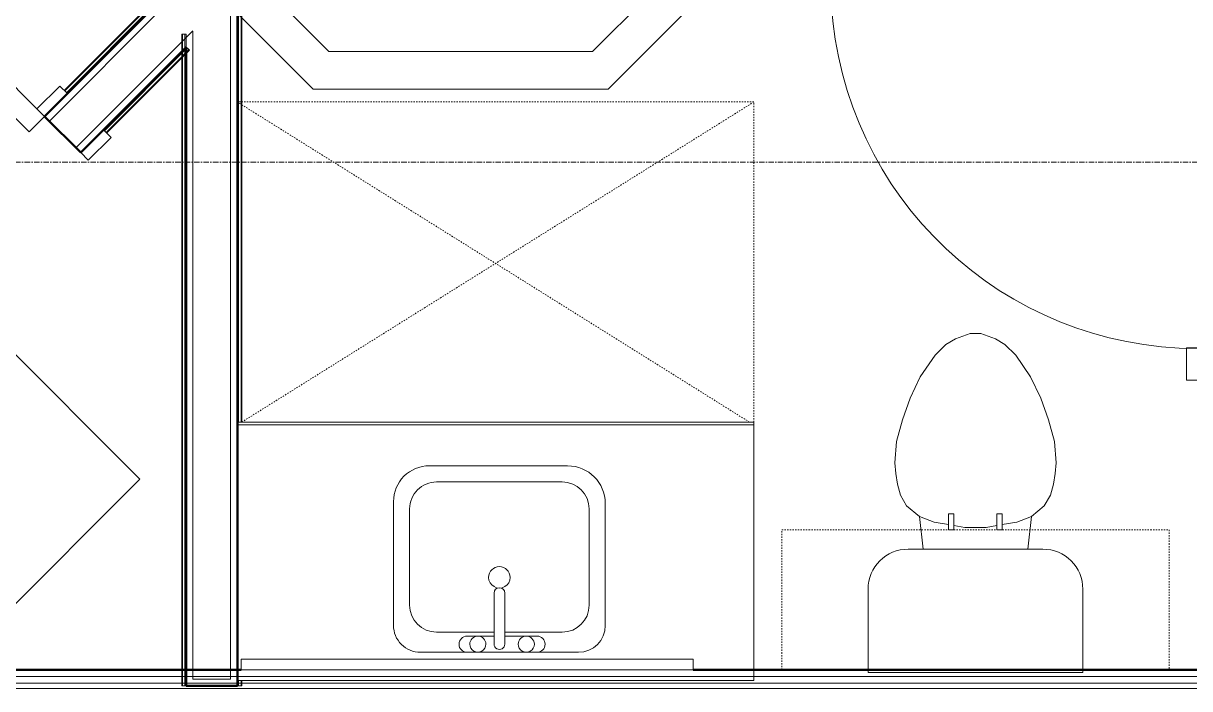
# Model space of a CAD drawing. Header units: inches. Extents: x -4218 to -1830, y 9756 to 12426.
# Drawn here: x -2403.9 to -2295.6, y 10418.3 to 10480.1 of the extents above; entities that cross this region are included whole.
import ezdxf

# ---------------------------------------------------------------- set-up
doc = ezdxf.new("R2010")
doc.units = ezdxf.units.IN
doc.header["$MEASUREMENT"] = 0
doc.linetypes.add('Dash', pattern=[0.25, 0.125, -0.125])
doc.linetypes.add('Grid Line 1_2_', pattern=[0.875, 0.5, -0.125, 0.125, -0.125])
for name, color, linetype, lineweight in [('0-1', 7, 'Continuous', 5), ('0-2', 252, 'Continuous', 9), ('A-DOOR-1', 7, 'Continuous', 9), ('A-DOOR-2', 50, 'Continuous', 20), ('A-DOOR-FRAM-1', 50, 'Continuous', 20), ('A-GENM-HDLN-1', 7, 'Dash', 9), ('A-GENM-HDLN-2', 252, 'Dash', 9), ('A-GENM-HDLN-5', 253, 'Dash', 9), ('A-WALL-1', 250, 'Continuous', 50), ('A-WALL-2', 10, 'Continuous', 13), ('A-WALL-3', 253, 'Continuous', 9), ('A-WALL-4', 254, 'Continuous', 9), ('A-WALL-5', 252, 'Continuous', 9), ('A-WALL-6', 7, 'Continuous', 9), ('A-WALL-8', 113, 'Continuous', 9), ('I-WALL-1', 250, 'Continuous', 50), ('I-WALL-3', 253, 'Continuous', 9), ('I-WALL-4', 252, 'Continuous', 9), ('P-SANR-FIXT-1', 7, 'Continuous', 9), ('P-SANR-FIXT-2', 252, 'Continuous', 9), ('Q-CASE-1', 253, 'Continuous', 9), ('Q-CASE-2', 252, 'Continuous', 9), ('Q-CASE-3', 7, 'Continuous', 9), ('Q-CASE-5', 254, 'Continuous', 9), ('Q-CASE-6', 7, 'Dash', 9), ('S-GRID-1', 1, 'Grid Line 1_2_', 9)]:
    doc.layers.add(name, color=color, linetype=linetype, lineweight=lineweight)

# ---------------------------------------------------------------- blocks, each defined once
blk = doc.blocks.new('Stacked Washer and Dryer - 26_x25_ - Private-1352637-BACKGROUND - 1ST FLOOR')
at = {"layer": 'P-SANR-FIXT-1'}
for p, q in [((0, 12.5), (26, 12.5)), ((0, 12.5), (0, -12.5)), ((16.90625, 12.5), (16.90625, -12.5)), ((26, 12.5), (26, -12.5)), ((16.90625, 8.75), (22.09375, 8.75)), ((22.09375, 8.75), (22.09375, -8.75)), ((22.09375, -8.75), (16.90625, -8.75)), ((26, -12.5), (0, -12.5))]:
    blk.add_line(p, q, dxfattribs=at)
blk = doc.blocks.new('Basic Wall _ INT - W4BØF - _5_8 GYP - 2X4 WOOD_BATT_ - 5_8 GYP_ - ___-2695107-BACKGROUND - 1ST FLOOR')
at = {"layer": 'A-WALL-3'}
for p, q in [((-2388.8, 10477.87), (-2388.81, 10477.89)), ((-2388.79, 10477.41), (-2388.56, 10477.64)), ((-2388.61, 10477.68), (-2388.67, 10477.74)), ((-2388.52, 10477.6), (-2388.56, 10477.64)), ((-2389.23, 10476.98), (-2389.11, 10477.09)), ((-2389.11, 10477.1), (-2389.02, 10477.19)), ((-2389.02, 10477.19), (-2388.96, 10477.25)), ((-2396.5, 10470.21), (-2398.62, 10468.09)), ((-2432.56, 10434.14), (-2434.68, 10432.02)), ((-2441.84, 10424.86), (-2442.99, 10423.71)), ((-2442.74, 10423.47), (-2441.59, 10424.62)), ((-2442.96, 10423.68), (-2442.99, 10423.71)), ((-2442.9, 10423.63), (-2442.96, 10423.68)), ((-2442.7, 10423.42), (-2442.9, 10423.63))]:
    blk.add_line(p, q, dxfattribs=at)
at = {"layer": 'A-WALL-4'}
for p, q in [((-2442.99, 10423.71), (-2442.97, 10423.7)), ((-2442.84, 10423.57), (-2442.78, 10423.51)), ((-2442.74, 10423.47), (-2442.7, 10423.42))]:
    blk.add_line(p, q, dxfattribs=at)
at = {"layer": 'A-WALL-5'}
for p, q in [((-2388.81, 10477.89), (-2396.5, 10470.21)), ((-2388.81, 10477.89), (-2388.78, 10477.86)), ((-2388.81, 10477.72), (-2388.72, 10477.8)), ((-2388.79, 10477.33), (-2388.52, 10477.6)), ((-2388.78, 10477.86), (-2388.77, 10477.84)), ((-2388.77, 10477.84), (-2388.72, 10477.8)), ((-2388.72, 10477.8), (-2388.52, 10477.6)), ((-2396.25, 10469.96), (-2389.23, 10476.98)), ((-2389.23, 10476.89), (-2389.11, 10477.01)), ((-2389.11, 10477.01), (-2389.02, 10477.1)), ((-2389.02, 10477.1), (-2388.96, 10477.16)), ((-2434.68, 10432.02), (-2441.84, 10424.86)), ((-2441.59, 10424.62), (-2434.43, 10431.77)), ((-2442.9, 10423.63), (-2441.75, 10424.78)), ((-2442.7, 10423.42), (-2441.55, 10424.57))]:
    blk.add_line(p, q, dxfattribs=at)
at = {"layer": 'A-WALL-6'}
for p, q in [((-2396.41, 10470.12), (-2388.81, 10477.72)), ((-2396.2, 10469.91), (-2389.23, 10476.89)), ((-2441.75, 10424.78), (-2434.59, 10431.93)), ((-2441.55, 10424.57), (-2434.39, 10431.73))]:
    blk.add_line(p, q, dxfattribs=at)
blk = doc.blocks.new('Basic Wall _ INT - W4BØF - _5_8 GYP - 2X4 WOOD_BATT_ - 5_8 GYP_ - ___-2695106-BACKGROUND - 1ST FLOOR')
at = {"layer": 'A-WALL-3'}
for p, q in [((-2392.07, 10481.84), (-2392.16, 10481.84)), ((-2391.87, 10481.84), (-2392.07, 10481.84)), ((-2391.78, 10481.84), (-2391.86, 10481.84)), ((-2391.58, 10481.84), (-2391.61, 10481.84)), ((-2399.85, 10473.57), (-2401.98, 10471.44)), ((-2435.92, 10437.5), (-2438.01, 10435.41)), ((-2446.39, 10427.52), (-2445.45, 10428.47)), ((-2445.2, 10428.22), (-2446.35, 10427.07)), ((-2446.43, 10427.16), (-2446.64, 10427.37)), ((-2446.59, 10427.32), (-2446.39, 10427.52)), ((-2446.38, 10427.1), (-2446.43, 10427.16)), ((-2446.35, 10427.07), (-2446.38, 10427.1))]:
    blk.add_line(p, q, dxfattribs=at)
at = {"layer": 'A-WALL-4'}
for p, q in [((-2446.64, 10427.37), (-2446.59, 10427.32)), ((-2446.55, 10427.28), (-2446.49, 10427.22)), ((-2446.41, 10427.14), (-2446.35, 10427.07))]:
    blk.add_line(p, q, dxfattribs=at)
at = {"layer": 'A-WALL-5'}
for p, q in [((-2400.1, 10473.81), (-2392.07, 10481.84)), ((-2391.58, 10481.84), (-2399.85, 10473.57)), ((-2445.45, 10428.47), (-2438.29, 10435.63)), ((-2438.04, 10435.38), (-2445.2, 10428.22)), ((-2446.64, 10427.37), (-2445.49, 10428.52)), ((-2445.29, 10428.31), (-2446.43, 10427.16))]:
    blk.add_line(p, q, dxfattribs=at)
at = {"layer": 'A-WALL-6'}
for p, q in [((-2400.15, 10473.86), (-2392.16, 10481.84)), ((-2391.76, 10481.84), (-2399.94, 10473.65)), ((-2445.49, 10428.52), (-2438.33, 10435.67)), ((-2438.13, 10435.47), (-2445.29, 10428.31))]:
    blk.add_line(p, q, dxfattribs=at)
at = {"layer": 'A-WALL-6', "flags": 128}
for points in [[(-2392.16, 10481.84), (-2391.99, 10481.84), (-2391.86, 10481.84), (-2391.78, 10481.84), (-2391.76, 10481.84)], [(-2391.76, 10481.84), (-2391.75, 10481.84), (-2391.74, 10481.84), (-2391.72, 10481.84), (-2391.7, 10481.84), (-2391.67, 10481.84), (-2391.64, 10481.84)]]:
    blk.add_lwpolyline(points, dxfattribs=at)
blk = doc.blocks.new('SWING - DOUBLE - FLUSH - 4-0 x 6-8 - DUMMY-3207495-BACKGROUND - 1ST FLOOR')
at = {"layer": 'A-DOOR-1'}
for p, q in [((-27, 2.375), (-27, 3.375)), ((-27, 3.375), (-24, 3.375)), ((-24, 3.375), (-24, 2.375)), ((24, 2.375), (24, 3.375)), ((24, 3.375), (27, 3.375)), ((27, 3.375), (27, 2.375)), ((-24, 2.375), (-27, 2.375)), ((27, 2.375), (24, 2.375)), ((-27, -2.375), (-24, -2.375)), ((-27, -3.375), (-27, -2.375)), ((-24, -2.375), (-24, -3.375)), ((24, -2.375), (27, -2.375)), ((24, -3.375), (24, -2.375)), ((27, -2.375), (27, -3.375)), ((-24, -3.375), (-27, -3.375)), ((27, -3.375), (24, -3.375))]:
    blk.add_line(p, q, dxfattribs=at)
for centre, start, end in [((-24, -2.375), 270, 0), ((24, -2.375), 180, 270)]:
    blk.add_arc(centre, 24, start, end, dxfattribs=at)
at = {"layer": 'A-DOOR-2'}
for p, q in [((-22, -2.375), (-24, -2.375)), ((-22, -26.375), (-22, -2.375)), ((22, -2.375), (24, -2.375)), ((22, -26.375), (22, -2.375)), ((-24, -3.375), (-24, -26.375)), ((24, -3.375), (24, -26.375)), ((-24, -26.375), (-22, -26.375)), ((24, -26.375), (22, -26.375))]:
    blk.add_line(p, q, dxfattribs=at)
blk = doc.blocks.new('Basic Wall _ INT - W4BØF - _5_8 GYP - 2X4 WOOD_BATT_ - 5_8 GYP_ - ___-2695115-BACKGROUND - 1ST FLOOR')
at = {"layer": 'A-WALL-3'}
for p, q in [((-2384.04, 10481.05), (-2384.06, 10481.04)), ((-2383.86, 10481.13), (-2383.92, 10481.1)), ((-2383.71, 10481.19), (-2383.86, 10481.13)), ((-2383.65, 10481.22), (-2383.71, 10481.19)), ((-2384.06, 10419.04), (-2384.06, 10418.54)), ((-2383.71, 10418.54), (-2383.71, 10419.04)), ((-2384.06, 10418.54), (-2384.04, 10418.54)), ((-2383.92, 10418.54), (-2383.86, 10418.54)), ((-2383.86, 10418.54), (-2383.71, 10418.54)), ((-2383.71, 10418.54), (-2383.65, 10418.54))]:
    blk.add_line(p, q, dxfattribs=at)
at = {"layer": 'A-WALL-5'}
for p, q in [((-2384.06, 10481.04), (-2384.06, 10443.04)), ((-2383.71, 10443.04), (-2383.71, 10481.19)), ((-2383.94, 10418.54), (-2383.94, 10419.04)), ((-2383.65, 10418.54), (-2383.65, 10419.04)), ((-2384.02, 10418.54), (-2384.06, 10418.54)), ((-2383.94, 10418.54), (-2384.02, 10418.54)), ((-2383.77, 10418.54), (-2383.94, 10418.54)), ((-2383.65, 10418.54), (-2383.77, 10418.54))]:
    blk.add_line(p, q, dxfattribs=at)
at = {"layer": 'A-WALL-6'}
for p, q in [((-2383.94, 10443.04), (-2383.94, 10481.1)), ((-2383.65, 10443.04), (-2383.65, 10481.22))]:
    blk.add_line(p, q, dxfattribs=at)
at = {"layer": 'A-WALL-6', "flags": 128}
for points in [[(-2384.02, 10481.06), (-2384, 10481.07), (-2383.98, 10481.08), (-2383.96, 10481.09), (-2383.95, 10481.09), (-2383.94, 10481.09), (-2383.94, 10481.1)], [(-2383.94, 10481.1), (-2383.92, 10481.1), (-2383.86, 10481.13), (-2383.77, 10481.17), (-2383.65, 10481.22)]]:
    blk.add_lwpolyline(points, dxfattribs=at)
blk = doc.blocks.new('Basic Wall _ INT - W4BØF - _5_8 GYP - 2X4 WOOD_BATT_ - 5_8 GYP_ - ___-2695114-BACKGROUND - 1ST FLOOR')
at = {"layer": 'A-WALL-3'}
for p, q in [((-2389.16, 10479.08), (-2389.23, 10479.08)), ((-2389.1, 10479.08), (-2389.16, 10479.08)), ((-2389.16, 10477.57), (-2389.16, 10479.08)), ((-2389.02, 10479.08), (-2389.08, 10479.08)), ((-2388.95, 10479.08), (-2389.02, 10479.08)), ((-2388.81, 10479.08), (-2388.84, 10479.08)), ((-2388.81, 10478.77), (-2388.81, 10477.89)), ((-2389.16, 10477.48), (-2389.16, 10477.54)), ((-2389.16, 10477.26), (-2389.16, 10477.33)), ((-2389.16, 10477.13), (-2389.16, 10477.25)), ((-2389.16, 10476.96), (-2389.16, 10477.12)), ((-2389.16, 10418.54), (-2389.16, 10420.04)), ((-2388.81, 10420.04), (-2388.81, 10418.54)), ((-2389.23, 10418.54), (-2389.16, 10418.54)), ((-2389.16, 10418.54), (-2389.02, 10418.54)), ((-2389.02, 10418.54), (-2388.95, 10418.54)), ((-2388.84, 10418.54), (-2388.81, 10418.54))]:
    blk.add_line(p, q, dxfattribs=at)
at = {"layer": 'A-WALL-5'}
for p, q in [((-2389.23, 10479.08), (-2389.11, 10479.08)), ((-2389.23, 10477.51), (-2389.23, 10479.08)), ((-2389.08, 10479.08), (-2389.02, 10479.08)), ((-2389.02, 10479.08), (-2388.94, 10479.08)), ((-2388.94, 10479.08), (-2388.94, 10477.78)), ((-2388.94, 10479.08), (-2388.88, 10479.08)), ((-2388.88, 10479.08), (-2388.86, 10479.08)), ((-2388.86, 10479.08), (-2388.81, 10479.08)), ((-2388.81, 10479.08), (-2388.81, 10478.77)), ((-2388.81, 10477.89), (-2388.81, 10420.04)), ((-2389.23, 10477.42), (-2389.23, 10477.48)), ((-2389.23, 10477.19), (-2389.23, 10477.27)), ((-2389.23, 10477.07), (-2389.23, 10477.19)), ((-2389.23, 10476.9), (-2389.23, 10477.06)), ((-2389.16, 10420.04), (-2389.16, 10476.95)), ((-2389.23, 10418.54), (-2389.23, 10420.04)), ((-2388.94, 10420.04), (-2388.94, 10418.54)), ((-2388.94, 10418.54), (-2389.23, 10418.54)), ((-2388.93, 10418.54), (-2388.94, 10418.54)), ((-2388.86, 10418.54), (-2388.93, 10418.54)), ((-2388.81, 10418.54), (-2388.86, 10418.54))]:
    blk.add_line(p, q, dxfattribs=at)
at = {"layer": 'A-WALL-6'}
for p, q in [((-2388.94, 10477.76), (-2388.94, 10420.04)), ((-2389.23, 10420.04), (-2389.23, 10476.89))]:
    blk.add_line(p, q, dxfattribs=at)
blk = doc.blocks.new('M_Sink Vanity-Square - 500 x 440mm-1352614-BACKGROUND - 1ST FLOOR')
at = {"layer": 'P-SANR-FIXT-1'}
for p, q in [((7.96, 7.09), (-6.72, 7.09)), ((3.62, 7.09), (-2.88, 7.09)), ((-2.88, 5.59), (0.12, 5.59)), ((0.12, 6.33), (0.12, 1.59)), ((1.12, 6.33), (1.12, 1.59)), ((1.12, 5.59), (3.62, 5.59)), ((-9.22, 4.59), (-9.22, -6.73)), ((0.12, 5.22), (-5.22, 5.22)), ((6.46, 5.22), (1.12, 5.22)), ((10.46, -6.91), (10.46, 4.59)), ((-7.72, 2.72), (-7.72, -6.23)), ((8.96, -6.23), (8.96, 2.72)), ((-5.22, -8.73), (6.46, -8.73)), ((-5.72, -10.23), (7.14, -10.23))]:
    blk.add_line(p, q, dxfattribs=at)
for centre, radius, start, end in [((-6.72, 4.59), 2.5, 90, 180), ((-2.88, 6.34), 0.75, 90, 270), ((-1.88, 6.34), 0.75, 360, 180), ((0.62, 6.33), 0.5, 360, 180), ((2.62, 6.34), 0.75, 360, 180), ((3.62, 6.34), 0.75, 270, 90), ((7.96, 4.59), 2.5, 360, 90), ((-1.88, 6.34), 0.75, 180, 0), ((2.62, 6.34), 0.75, 180, 360), ((-5.22, 2.72), 2.5, 90, 180), ((6.46, 2.72), 2.5, 0, 90), ((0.62, 0.13), 1, 360, 180), ((0.62, 1.59), 0.5, 180, 0), ((0.62, 0.13), 1, 180, 0), ((-5.22, -6.23), 2.5, 180, 270), ((6.46, -6.23), 2.5, 270, 0), ((-5.72, -6.73), 3.5, 180, 270), ((7.14, -6.91), 3.32, 270, 0)]:
    blk.add_arc(centre, radius, start, end, dxfattribs=at)
blk = doc.blocks.new('Bath Vanity - Bath Vanity 48_-2551079-BACKGROUND - 1ST FLOOR')
at = {"layer": 'Q-CASE-1'}
blk.add_line((24.74, -1), (24.74, 0), dxfattribs=at)
at = {"layer": 'Q-CASE-2'}
for p, q in [((24.74, 0), (-23.26, 0)), ((-23.26, 0), (-23.26, -1)), ((24.74, -24), (24.74, -1))]:
    blk.add_line(p, q, dxfattribs=at)
at = {"layer": 'Q-CASE-3'}
for p, q in [((-23.26, -1), (-23.26, -24)), ((-23.26, -24), (24.74, -24))]:
    blk.add_line(p, q, dxfattribs=at)
blk = doc.blocks.new('Shower Base-Corner - 38_ x 38_-V55-BACKGROUND - 1ST FLOOR')
at = {"layer": 'P-SANR-FIXT-1'}
for p, q in [((0, 38), (18.62, 38)), ((18.62, 38), (38, 18.62)), ((3.49, 34.51), (17.18, 34.51)), ((3.49, 3.49), (3.49, 34.51)), ((17.18, 34.51), (34.51, 17.18)), ((38, 18.62), (38, 8.63)), ((34.51, 17.18), (34.51, 3.49)), ((34.51, 3.49), (3.49, 3.49))]:
    blk.add_line(p, q, dxfattribs=at)
for start, end in [(360, 180), (180, 0)]:
    blk.add_arc((18.62, 18.62), 1.25, start, end, dxfattribs=at)
at = {"layer": 'P-SANR-FIXT-2'}
for p, q in [((0, 0), (0, 38)), ((38, 8.63), (38, 0)), ((38, 0), (0, 0))]:
    blk.add_line(p, q, dxfattribs=at)
blk = doc.blocks.new('Toilet-Domestic-3D - Toilet-Domestic-3D-V13-BACKGROUND - 1ST FLOOR')
at = {"layer": 'P-SANR-FIXT-1'}
for p, q in [((-1.87, 11.5), (-0.5, 12)), ((-0.5, 12), (0.5, 12)), ((0.5, 12), (1.87, 11.5)), ((-3.74, 10), (-2.74, 11)), ((-2.74, 11), (-1.87, 11.5)), ((1.87, 11.5), (2.74, 11)), ((2.74, 11), (3.74, 10)), ((-5.13, 8), (-3.74, 10)), ((3.74, 10), (5.13, 8)), ((-6.06, 6), (-5.13, 8)), ((5.13, 8), (6.06, 6)), ((-6.79, 4), (-6.06, 6)), ((6.06, 6), (6.79, 4)), ((-7.33, 1.99), (-6.79, 4)), ((6.79, 4), (7.33, 1.99)), ((-7.5, 0), (-7.33, 1.99)), ((7.33, 1.99), (7.5, 0)), ((-7.41, -1), (-7.5, 0)), ((-7.24, -2), (-7.41, -1)), ((7.41, -1), (7.24, -2)), ((7.5, 0), (7.41, -1)), ((-6.97, -3), (-7.24, -2)), ((7.24, -2), (6.97, -3)), ((-6.4, -4), (-6.97, -3)), ((6.97, -3), (6.4, -4)), ((-5.21, -5), (-6.4, -4)), ((6.4, -4), (5.21, -5)), ((-3.84, -5.5), (-5.21, -5)), ((-4.86, -8.02), (-5.21, -5)), ((5.21, -5), (3.84, -5.5)), ((4.86, -8.02), (5.21, -5)), ((-2.5, -5.74), (-3.84, -5.5)), ((-1, -6), (-2.01, -5.82)), ((1, -6), (-1, -6)), ((2, -5.82), (1, -6)), ((3.84, -5.5), (2.49, -5.74)), ((6.25, -8.02), (-6.25, -8.02)), ((-9.98, -11.75), (-9.98, -19.23)), ((9.98, -19.23), (9.98, -11.75))]:
    blk.add_line(p, q, dxfattribs=at)
for centre, start, end in [((-6.25, -11.75), 90, 180), ((6.25, -11.75), 0, 90)]:
    blk.add_arc(centre, 3.73, start, end, dxfattribs=at)
at = {"layer": 'P-SANR-FIXT-2'}
for p, q in [((-9.98, -19.23), (-9.98, -19.48)), ((-9.98, -19.48), (9.98, -19.48)), ((9.98, -19.48), (9.98, -19.23))]:
    blk.add_line(p, q, dxfattribs=at)
blk = doc.blocks.new('SWING - SINGLE - FLUSH - 2-10 x 6-8 - PRIVACY-3199407-BACKGROUND - 1ST FLOOR')
at = {"layer": 'A-DOOR-1'}
blk.add_arc((17, 2.37), 34.07, 93.3657, 180, dxfattribs=at)
at = {"layer": 'A-DOOR-2'}
for p, q in [((15, 2.37), (15, 36.38)), ((17, 36.38), (15, 36.38)), ((17, 2.37), (17, 36.38)), ((17, 2.37), (15, 2.37))]:
    blk.add_line(p, q, dxfattribs=at)
at = {"layer": 'A-DOOR-FRAM-1'}
for p, q in [((-17, 3.37), (-20, 3.37)), ((-20, 3.37), (-20, 2.37)), ((-17, 2.37), (-17, 3.37)), ((20, 3.37), (17, 3.37)), ((17, 3.37), (17, 2.37)), ((20, 2.37), (20, 3.37)), ((-20, 2.37), (-17, 2.37)), ((17, 2.37), (20, 2.37)), ((-17, -2.38), (-20, -2.38)), ((-20, -2.38), (-20, -3.38)), ((-17, -3.38), (-17, -2.38)), ((20, -2.38), (17, -2.38)), ((17, -2.38), (17, -3.38)), ((20, -3.38), (20, -2.38)), ((-20, -3.38), (-17, -3.38)), ((17, -3.38), (20, -3.38))]:
    blk.add_line(p, q, dxfattribs=at)
blk = doc.blocks.new('ADA Clearances - 30_x48_-V56-BACKGROUND - 1ST FLOOR')
at = {"layer": 'A-GENM-HDLN-1'}
for p, q in [((14.74, -23.59), (-15, 24)), ((14.75, 24), (-15, 24)), ((-15, 24), (-15, -23.59)), ((-14.74, -23.59), (14.75, 23.6))]:
    blk.add_line(p, q, dxfattribs=at)
at = {"layer": 'A-GENM-HDLN-2'}
for p, q in [((-15, -23.59), (-15, -23.69)), ((-15, -23.71), (-15, -23.79)), ((-15, -23.8), (-15, -23.85)), ((-14.9, -23.85), (-14.87, -23.8)), ((-14.87, -23.79), (-14.82, -23.71)), ((-14.81, -23.69), (-14.74, -23.59))]:
    blk.add_line(p, q, dxfattribs=at)
at = {"layer": 'A-GENM-HDLN-5'}
blk.add_line((-15, -24), (14.75, -24), dxfattribs=at)
blk = doc.blocks.new('300 Series Wall Hung Cabinet_326 - 36_-2909953-BACKGROUND - 1ST FLOOR')
at = {"layer": 'Q-CASE-3'}
for p, q in [((-2.01, 14.69), (-2.5, 14.69)), ((-2.5, 14.69), (-2.5, 13.19)), ((-2.01, 13.19), (-2.01, 14.69)), ((2.49, 14.69), (2, 14.69)), ((2, 14.69), (2, 13.19)), ((2.49, 13.19), (2.49, 14.69)), ((-2.01, 13.19), (-2.5, 13.19)), ((2.49, 13.19), (2, 13.19))]:
    blk.add_line(p, q, dxfattribs=at)
at = {"layer": 'Q-CASE-6'}
for p, q in [((-18, 0.19), (-18, 13.19)), ((-18, 13.19), (18, 13.19)), ((18, 13.19), (18, 0.19)), ((18, 0.19), (-18, 0.19))]:
    blk.add_line(p, q, dxfattribs=at)
blk = doc.blocks.new('BATHROOM MIRROR - BATHROOM MIRROR 42_-2844766-BACKGROUND - 1ST FLOOR')
at = {"layer": 'Q-CASE-3'}
for p, q in [((-20.26, -23), (21.74, -23)), ((-20.26, -23), (-20.26, -24)), ((21.74, -24), (21.74, -23)), ((21.74, -24), (-20.26, -24))]:
    blk.add_line(p, q, dxfattribs=at)
at = {"layer": 'Q-CASE-5'}
blk.add_line((18.74, -24), (-17.26, -24), dxfattribs=at)
blk = doc.blocks.new('CTR - 1st Phase - Unit Layouts_rvt-1-BACKGROUND - 1ST FLOOR')
at = {"layer": 'A-WALL-1'}
for p, q in [((-2391.58, 10481.84), (-2401.98, 10471.44)), ((-2384.06, 10418.54), (-2384.06, 10481.04)), ((-2398.62, 10468.09), (-2388.81, 10477.89)), ((-2388.81, 10477.89), (-2388.81, 10418.54)), ((-2401.98, 10471.44), (-2398.62, 10468.09)), ((-2388.81, 10418.54), (-2388.19, 10418.54)), ((-2388.19, 10418.54), (-2384.69, 10418.54)), ((-2384.69, 10418.54), (-2384.06, 10418.54))]:
    blk.add_line(p, q, dxfattribs=at)
at = {"layer": 'A-WALL-2'}
for p, q in [((-2391.14, 10481.4), (-2401.53, 10471)), ((-2384.69, 10480.79), (-2384.69, 10475.84)), ((-2388.81, 10478.77), (-2399.06, 10468.53)), ((-2388.22, 10479.37), (-2388.81, 10478.77)), ((-2388.22, 10479.37), (-2388.19, 10479.4)), ((-2388.19, 10479.34), (-2388.19, 10463.56)), ((-2384.69, 10475.84), (-2384.69, 10460.06)), ((-2388.19, 10463.56), (-2388.19, 10419.16)), ((-2384.69, 10460.06), (-2384.69, 10419.16)), ((-2388.19, 10419.16), (-2384.69, 10419.16))]:
    blk.add_line(p, q, dxfattribs=at)
at = {"layer": 'A-WALL-3'}
for p, q in [((-2391.58, 10481.84), (-2399.85, 10473.57)), ((-2384.06, 10443.04), (-2384.06, 10481.04)), ((-2389.23, 10479.08), (-2389.16, 10479.08)), ((-2389.16, 10479.08), (-2389.16, 10477.57)), ((-2389.16, 10479.08), (-2389.1, 10479.08)), ((-2389.08, 10479.08), (-2389.02, 10479.08)), ((-2389.02, 10479.08), (-2388.95, 10479.08)), ((-2388.84, 10479.08), (-2388.81, 10479.08)), ((-2388.81, 10479.08), (-2388.81, 10478.77)), ((-2388.81, 10477.89), (-2388.81, 10478.77)), ((-2388.99, 10477.71), (-2388.95, 10477.75)), ((-2388.81, 10477.89), (-2388.8, 10477.87)), ((-2388.56, 10477.64), (-2388.79, 10477.41)), ((-2388.67, 10477.74), (-2388.61, 10477.68)), ((-2388.56, 10477.64), (-2388.52, 10477.6)), ((-2396.5, 10470.21), (-2389.23, 10477.48)), ((-2388.81, 10477.5), (-2388.81, 10477.44)), ((-2388.81, 10477.3), (-2388.81, 10420.04)), ((-2384.06, 10418.54), (-2388.81, 10418.54))]:
    blk.add_line(p, q, dxfattribs=at)
at = {"layer": 'A-WALL-3', "flags": 128}
for points in [[(-2388.94, 10477.76), (-2388.94, 10477.77), (-2388.93, 10477.77), (-2388.92, 10477.78), (-2388.91, 10477.8), (-2388.89, 10477.81), (-2388.87, 10477.83)], [(-2388.81, 10477.8), (-2388.81, 10477.78), (-2388.81, 10477.76), (-2388.81, 10477.74), (-2388.81, 10477.72), (-2388.81, 10477.72), (-2388.81, 10477.71)], [(-2388.81, 10477.69), (-2388.81, 10477.64), (-2388.81, 10477.56)]]:
    blk.add_lwpolyline(points, dxfattribs=at)
at = {"layer": 'A-WALL-4'}
for p, q in [((-2388.81, 10478.77), (-2388.81, 10477.89)), ((-2389.23, 10477.48), (-2389.13, 10477.57)), ((-2389.16, 10477.54), (-2389.11, 10477.59)), ((-2389.11, 10477.59), (-2389.16, 10477.54)), ((-2389.11, 10477.6), (-2389.05, 10477.66)), ((-2389.11, 10477.6), (-2389.05, 10477.65)), ((-2389.05, 10477.66), (-2389.1, 10477.6)), ((-2389.02, 10477.69), (-2388.96, 10477.74)), ((-2388.96, 10477.74), (-2389.01, 10477.69)), ((-2388.95, 10477.75), (-2388.94, 10477.76)), ((-2388.81, 10477.89), (-2388.83, 10477.87)), ((-2388.81, 10477.89), (-2388.81, 10477.83)), ((-2388.81, 10477.87), (-2388.81, 10477.89)), ((-2388.81, 10477.71), (-2388.81, 10477.69)), ((-2388.81, 10477.61), (-2388.81, 10477.69)), ((-2388.81, 10477.68), (-2388.81, 10477.6)), ((-2389.23, 10477.48), (-2389.16, 10477.54)), ((-2389.16, 10477.54), (-2389.23, 10477.48)), ((-2388.81, 10477.56), (-2388.81, 10477.48)), ((-2388.81, 10477.48), (-2388.81, 10477.56)), ((-2388.81, 10477.56), (-2388.81, 10477.5)), ((-2388.81, 10477.39), (-2388.81, 10477.48)), ((-2388.81, 10477.47), (-2388.81, 10477.39)), ((-2388.81, 10477.44), (-2388.81, 10477.31)), ((-2388.81, 10477.39), (-2388.81, 10477.31)), ((-2388.81, 10477.31), (-2388.81, 10477.39)), ((-2399.85, 10473.57), (-2401.98, 10471.44)), ((-2398.62, 10468.09), (-2396.5, 10470.21)), ((-2388.81, 10420.04), (-2388.81, 10418.54)), ((-2384.06, 10418.54), (-2384.06, 10419.04))]:
    blk.add_line(p, q, dxfattribs=at)
at = {"layer": 'A-WALL-5'}
for p, q in [((-2389.23, 10479.08), (-2389.23, 10477.51)), ((-2389.11, 10479.08), (-2389.23, 10479.08)), ((-2388.94, 10479.08), (-2389.08, 10479.08)), ((-2388.86, 10479.08), (-2388.94, 10479.08)), ((-2388.81, 10479.08), (-2388.86, 10479.08)), ((-2388.81, 10478.77), (-2388.81, 10479.08)), ((-2388.87, 10477.83), (-2388.86, 10477.85)), ((-2388.86, 10477.85), (-2388.81, 10477.89)), ((-2388.81, 10477.89), (-2388.81, 10477.83)), ((-2388.78, 10477.86), (-2388.81, 10477.89)), ((-2388.81, 10477.83), (-2388.81, 10477.8)), ((-2388.52, 10477.6), (-2388.79, 10477.33)), ((-2388.74, 10477.82), (-2388.78, 10477.86)), ((-2388.73, 10477.81), (-2388.74, 10477.82)), ((-2388.72, 10477.8), (-2388.73, 10477.81)), ((-2388.67, 10477.75), (-2388.72, 10477.8)), ((-2388.52, 10477.6), (-2388.67, 10477.75)), ((-2398.62, 10468.09), (-2401.98, 10471.44))]:
    blk.add_line(p, q, dxfattribs=at)
at = {"layer": 'A-WALL-8'}
for p, q in [((-2336.06, 10442.79), (-2384.06, 10442.79)), ((-2384.06, 10442.79), (-2384.06, 10420.04)), ((-2336.06, 10420.04), (-2336.06, 10442.79)), ((-2384.06, 10420.04), (-2383.71, 10420.04)), ((-2383.71, 10420.04), (-2380.71, 10420.04)), ((-2380.71, 10420.04), (-2344.71, 10420.04)), ((-2344.71, 10420.04), (-2341.71, 10420.04)), ((-2341.71, 10420.04), (-2336.06, 10420.04))]:
    blk.add_line(p, q, dxfattribs=at)
at = {"layer": '0-2'}
for name, p, rotation in [('Shower Base-Corner - 38_ x 38_-V55-BACKGROUND - 1ST FLOOR', (-2363.3, 10514.02), 224.9999999999903), ('SWING - DOUBLE - FLUSH - 4-0 x 6-8 - DUMMY-3207495-BACKGROUND - 1ST FLOOR', (-2417.27, 10452.79), 225.0000000000071), ('SWING - SINGLE - FLUSH - 2-10 x 6-8 - PRIVACY-3199407-BACKGROUND - 1ST FLOOR', (-2292.48, 10466.96), 90.00000000000803), ('ADA Clearances - 30_x48_-V56-BACKGROUND - 1ST FLOOR', (-2360.06, 10457.79), 269.9999999999238), ('Stacked Washer and Dryer - 26_x25_ - Private-1352637-BACKGROUND - 1ST FLOOR', (-2401.95, 10428.92), 134.9999999999963), ('Bath Vanity - Bath Vanity 48_-2551079-BACKGROUND - 1ST FLOOR', (-2359.33, 10419.04), 180), ('M_Sink Vanity-Square - 500 x 440mm-1352614-BACKGROUND - 1ST FLOOR', (-2359.09, 10428.76), 180)]:
    blk.add_blockref(name, p, dxfattribs=dict(at, rotation=rotation))
for name, p in [('Basic Wall _ INT - W4BØF - _5_8 GYP - 2X4 WOOD_BATT_ - 5_8 GYP_ - ___-2695106-BACKGROUND - 1ST FLOOR', (0, 0)), ('Basic Wall _ INT - W4BØF - _5_8 GYP - 2X4 WOOD_BATT_ - 5_8 GYP_ - ___-2695115-BACKGROUND - 1ST FLOOR', (0, 0)), ('Basic Wall _ INT - W4BØF - _5_8 GYP - 2X4 WOOD_BATT_ - 5_8 GYP_ - ___-2695114-BACKGROUND - 1ST FLOOR', (0, 0)), ('Basic Wall _ INT - W4BØF - _5_8 GYP - 2X4 WOOD_BATT_ - 5_8 GYP_ - ___-2695107-BACKGROUND - 1ST FLOOR', (0, 0)), ('Toilet-Domestic-3D - Toilet-Domestic-3D-V13-BACKGROUND - 1ST FLOOR', (-2315.47, 10439.27)), ('300 Series Wall Hung Cabinet_326 - 36_-2909953-BACKGROUND - 1ST FLOOR', (-2315.47, 10419.85)), ('BATHROOM MIRROR - BATHROOM MIRROR 42_-2844766-BACKGROUND - 1ST FLOOR', (-2363.44, 10444.04))]:
    blk.add_blockref(name, p, dxfattribs=at)
blk = doc.blocks.new('CTR - 1st Phase - Common Walls_rvt-1-BACKGROUND - 1ST FLOOR')
at = {"layer": 'A-WALL-2'}
for p, q in [((-2105.82, 10419.41), (-2436.39, 10419.41)), ((-2105.82, 10418.79), (-2435.76, 10418.79)), ((-2105.82, 10418.29), (-2435.26, 10418.29))]:
    blk.add_line(p, q, dxfattribs=at)
at = {"layer": 'I-WALL-1'}
for p, q in [((-2383.71, 10420.04), (-2437.01, 10420.04)), ((-2105.82, 10420.04), (-2341.71, 10420.04))]:
    blk.add_line(p, q, dxfattribs=at)
at = {"layer": 'I-WALL-3'}
for p, q in [((-2389.11, 10420.04), (-2389.22, 10420.04)), ((-2389.02, 10420.04), (-2389.11, 10420.04)), ((-2388.96, 10420.04), (-2389.01, 10420.04)), ((-2384.69, 10420.04), (-2388.79, 10420.04)), ((-2384.06, 10420.04), (-2384.67, 10420.04))]:
    blk.add_line(p, q, dxfattribs=at)
at = {"layer": 'I-WALL-4'}
for p, q in [((-2389.22, 10420.04), (-2437.01, 10420.04)), ((-2325.45, 10420.04), (-2336.06, 10420.04)), ((-2295.26, 10420.04), (-2305.49, 10420.04))]:
    blk.add_line(p, q, dxfattribs=at)

msp = doc.modelspace()

# ---------------------------------------------------------------- linework, layer by layer
at = {"layer": 'S-GRID-1'}
msp.add_line((-1830.2, 10467.19), (-4168.71, 10467.19), dxfattribs=at)

# ---------------------------------------------------------------- block references
at = {"layer": '0-1'}
for name in ['CTR - 1st Phase - Unit Layouts_rvt-1-BACKGROUND - 1ST FLOOR', 'CTR - 1st Phase - Common Walls_rvt-1-BACKGROUND - 1ST FLOOR']:
    msp.add_blockref(name, (0, 0), dxfattribs=at)

doc.saveas('drawing.dxf')
